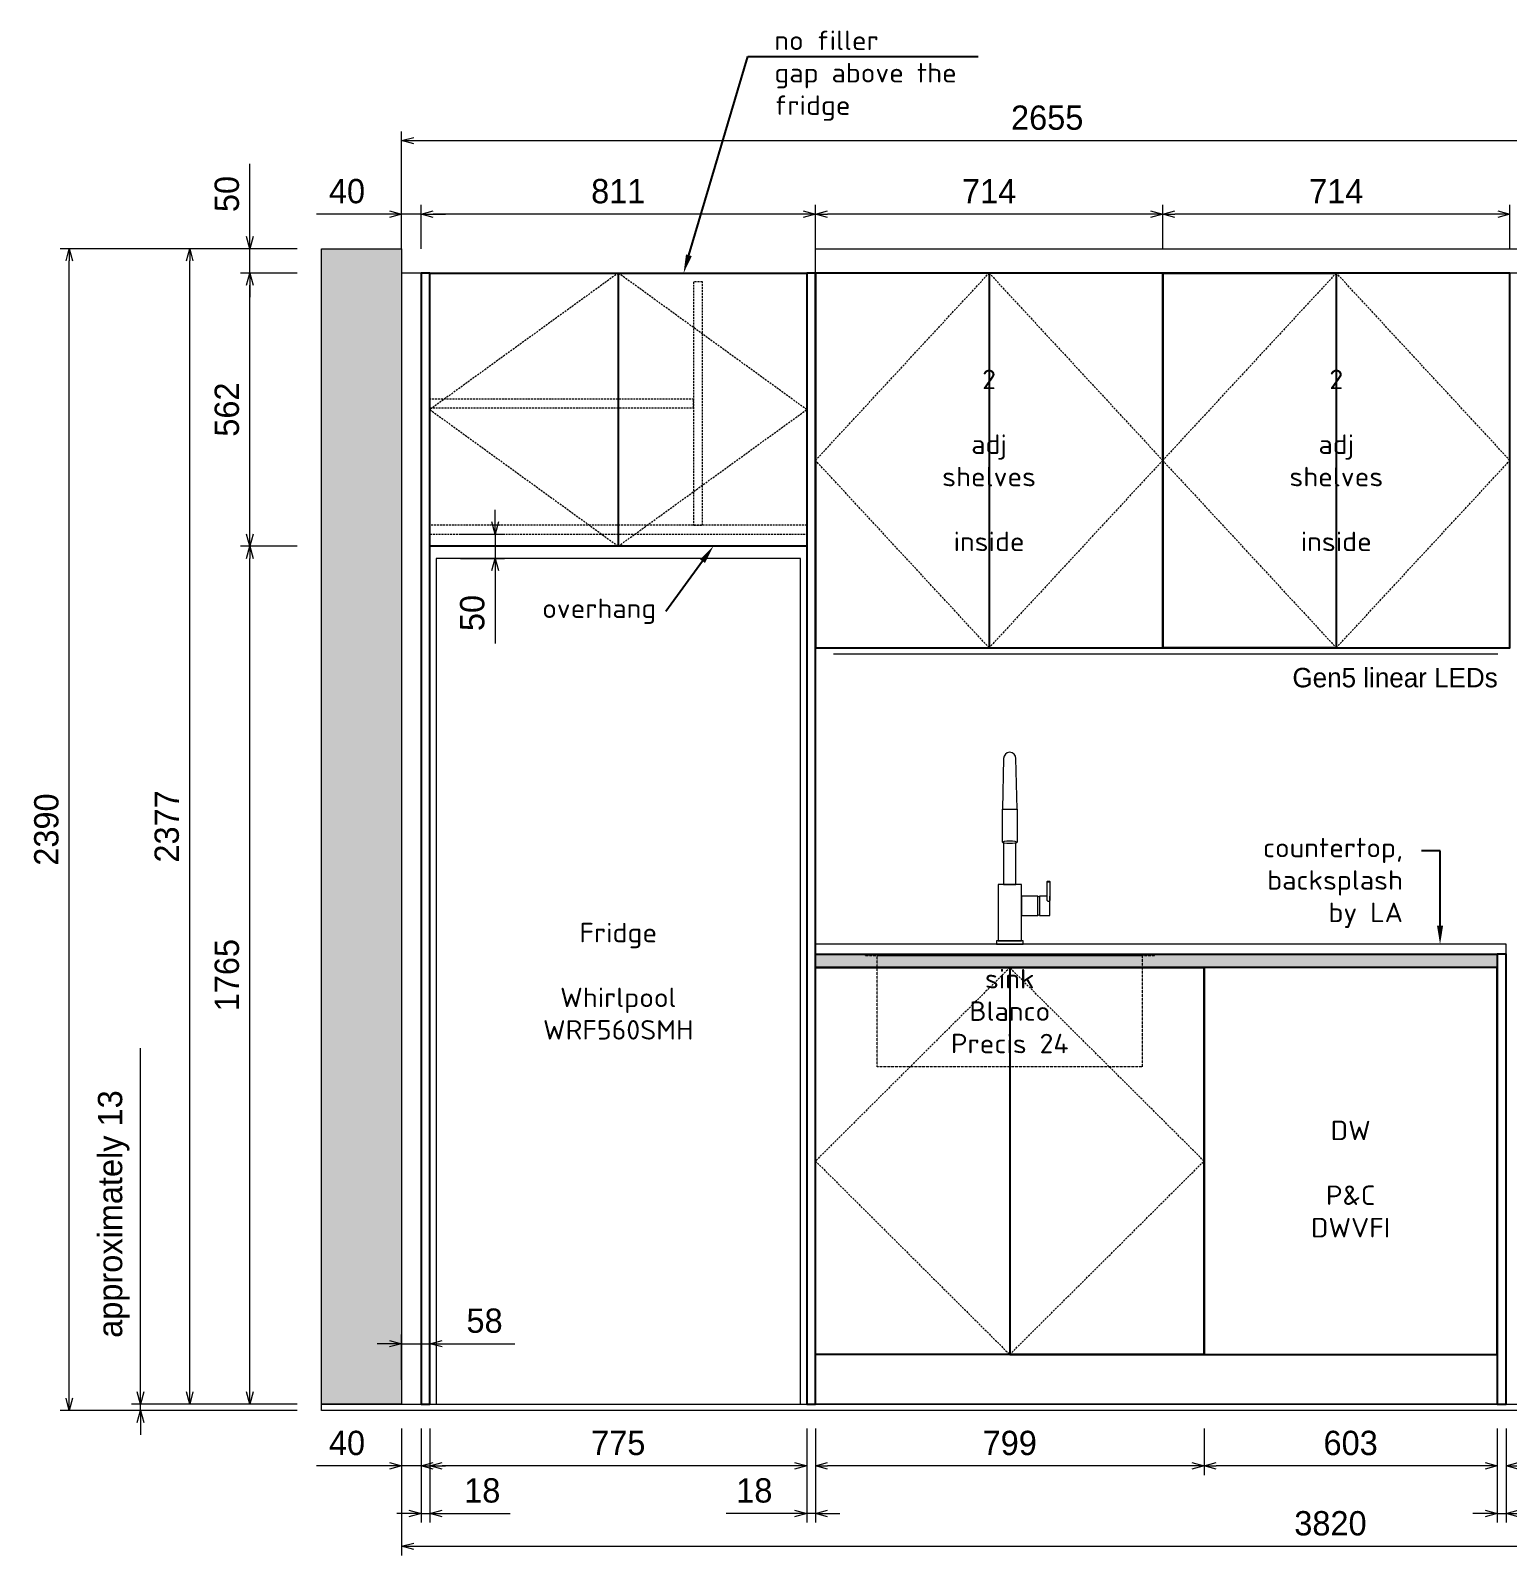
# Model space of a CAD drawing. Header units: millimetres. Extents: x 317748 to 451058, y -7309 to 88509.
# Drawn here: x 340132 to 343169, y -4153 to -1015 of the extents above; entities that cross this region are included whole.
import ezdxf
from ezdxf import colors
from ezdxf.entities.mleader import LeaderData, LeaderLine
from ezdxf.math import Vec2, Vec3

# ---------------------------------------------------------------- set-up
doc = ezdxf.new("R2010")
doc.units = ezdxf.units.MM
doc.header["$LTSCALE"] = 2
doc.header["$MEASUREMENT"] = 0
doc.header["$PDMODE"] = 3
doc.linetypes.add('DASHEDX2', pattern=[1.5, 1, -0.5])
doc.linetypes.add('HIDDEN2', pattern=[0.1875, 0.125, -0.0625])
doc.layers.get('0').update_dxf_attribs({"lineweight": 30})
doc.layers.get('Defpoints').update_dxf_attribs({"color": 255, "lineweight": 0})
for name, color, linetype, lineweight in [('1', 10, 'Continuous', 18), ('Appliance', 4, 'Continuous', 20), ('Appliances', 4, 'Continuous', 13), ('Cabinets', 7, 'Continuous', 25), ('Dims', 4, 'Continuous', 20), ('Hatch_grey', 253, 'Continuous', 5), ('KK + Filler', 252, 'Continuous', 18), ('Line_Hdn_Blu', 4, 'HIDDEN2', 5), ('Line_Hidden', 8, 'DASHEDX2', 15)]:
    doc.layers.add(name, color=color, linetype=linetype, lineweight=lineweight)
doc.styles.add('AGS', font='ags.shx')
doc.styles.add('style1', font='simplex.shx')
doc.dimstyles.new('mm LG 30', dxfattribs={"dimtxt": 50, "dimasz": 25, "dimexe": 19, "dimexo": 50, "dimgap": 22, "dimtad": 1, "dimdec": 0, "dimdsep": 46, "dimtxsty": 'AGS', "dimblk": 'OPEN30', "dimcen": 2, "dimclrd": 256, "dimclre": 256, "dimclrt": 256, "dimadec": 0, "dimazin": 0, "dimtm": 1e-09, "dimtfac": 1, "dimtdec": 0, "dimtmove": 0, "dimatfit": 3, "dimldrblk": 'OPEN30', "dimfxl": 1, "dimtolj": 1, "dimlwd": -1, "dimlwe": -1, "dimarcsym": 0})

# ---------------------------------------------------------------- blocks, each defined once
blk = doc.blocks.new('_Open30')
at = {"color": 0, "linetype": 'ByBlock', "lineweight": -2}
for p, q in [((-1, 0.27), (0, 0)), ((0, 0), (-1, -0.27)), ((0, 0), (-1, 0))]:
    blk.add_line(p, q, dxfattribs=at)
blk = doc.blocks.new('*D263')
at = {"layer": 'Defpoints', "color": 0, "ltscale": 2, "transparency": 16777216}
for p in [(343166, -3841.3), (343937, -3841.3), (343937, -3968.5)]:
    blk.add_point(p, dxfattribs=at)
at = {"layer": 'Dims', "ltscale": 2, "transparency": 16777216}
for p, q in [((343166, -3891.3), (343166, -3987.5)), ((343937, -3891.3), (343937, -3987.5)), ((343191, -3968.5), (343912, -3968.5))]:
    blk.add_line(p, q, dxfattribs=at)
at = {"layer": 'Dims', "ltscale": 2, "transparency": 16777216, "xscale": 25, "yscale": 25, "zscale": 25, "rotation": 180}
blk.add_blockref('_Open30', (343166, -3968.5), dxfattribs=at)
at = {"layer": 'Dims', "ltscale": 2, "transparency": 16777216, "xscale": 25, "yscale": 25, "zscale": 25}
blk.add_blockref('_Open30', (343937, -3968.5), dxfattribs=at)
at = {"layer": 'Dims', "ltscale": 2, "transparency": 16777216, "insert": (343551.5, -3921.5), "char_height": 50, "attachment_point": 5, "style": 'AGS'}
blk.add_mtext('\\A1;771', dxfattribs=at)
blk = doc.blocks.new('*D244')
at = {"layer": 'Defpoints', "color": 0, "ltscale": 2, "transparency": 16777216}
for p in [(342545, -3841.3), (343148, -3841.3), (342545, -3968.5)]:
    blk.add_point(p, dxfattribs=at)
at = {"layer": 'Dims', "ltscale": 2, "transparency": 16777216}
for p, q in [((342545, -3891.3), (342545, -3987.5)), ((343148, -3891.3), (343148, -3987.5)), ((343123, -3968.5), (342570, -3968.5))]:
    blk.add_line(p, q, dxfattribs=at)
at = {"layer": 'Dims', "ltscale": 2, "transparency": 16777216, "xscale": 25, "yscale": 25, "zscale": 25, "rotation": 180}
blk.add_blockref('_Open30', (342545, -3968.5), dxfattribs=at)
at = {"layer": 'Dims', "ltscale": 2, "transparency": 16777216, "xscale": 25, "yscale": 25, "zscale": 25}
blk.add_blockref('_Open30', (343148, -3968.5), dxfattribs=at)
at = {"layer": 'Dims', "ltscale": 2, "transparency": 16777216, "insert": (342846.5, -3921.5), "char_height": 50, "attachment_point": 5, "style": 'AGS'}
blk.add_mtext('\\A1;603', dxfattribs=at)
blk = doc.blocks.new('*D245')
at = {"layer": 'Defpoints', "color": 0, "ltscale": 2, "transparency": 16777216}
for p in [(341746, -3841.3), (342545, -3841.3), (341746, -3968.5)]:
    blk.add_point(p, dxfattribs=at)
at = {"layer": 'Dims', "ltscale": 2, "transparency": 16777216}
for p, q in [((341746, -3891.3), (341746, -3987.5)), ((342545, -3891.3), (342545, -3987.5)), ((342520, -3968.5), (341771, -3968.5))]:
    blk.add_line(p, q, dxfattribs=at)
at = {"layer": 'Dims', "ltscale": 2, "transparency": 16777216, "xscale": 25, "yscale": 25, "zscale": 25, "rotation": 180}
blk.add_blockref('_Open30', (341746, -3968.5), dxfattribs=at)
at = {"layer": 'Dims', "ltscale": 2, "transparency": 16777216, "xscale": 25, "yscale": 25, "zscale": 25}
blk.add_blockref('_Open30', (342545, -3968.5), dxfattribs=at)
at = {"layer": 'Dims', "ltscale": 2, "transparency": 16777216, "insert": (342145.5, -3921.5), "char_height": 50, "attachment_point": 5, "style": 'AGS'}
blk.add_mtext('\\A1;799', dxfattribs=at)
blk = doc.blocks.new('*D224')
at = {"layer": 'Defpoints', "color": 0, "ltscale": 2, "transparency": 16777216}
for p in [(343148, -3841.3), (343166, -3841.3), (343166, -4066.2)]:
    blk.add_point(p, dxfattribs=at)
at = {"layer": 'Dims', "ltscale": 2, "transparency": 16777216}
for p, q in [((343148, -3891.3), (343148, -4085.2)), ((343166, -3891.3), (343166, -4085.2)), ((343123, -4066.2), (343098, -4066.2)), ((343148, -4066.2), (343166, -4066.2)), ((343191, -4066.2), (343331.5, -4066.2))]:
    blk.add_line(p, q, dxfattribs=at)
at = {"layer": 'Dims', "ltscale": 2, "transparency": 16777216, "xscale": 25, "yscale": 25, "zscale": 25}
blk.add_blockref('_Open30', (343148, -4066.2), dxfattribs=at)
at = {"layer": 'Dims', "ltscale": 2, "transparency": 16777216, "xscale": 25, "yscale": 25, "zscale": 25, "rotation": 180}
blk.add_blockref('_Open30', (343166, -4066.2), dxfattribs=at)
at = {"layer": 'Dims', "ltscale": 2, "transparency": 16777216, "insert": (343273.8, -4019.2), "char_height": 50, "attachment_point": 5, "style": 'AGS'}
blk.add_mtext('\\A1;18', dxfattribs=at)
blk = doc.blocks.new('*D247')
at = {"layer": 'Defpoints', "color": 0, "ltscale": 2, "transparency": 16777216}
for p in [(340953, -3841.3), (341728, -3841.3), (340953, -3968.5)]:
    blk.add_point(p, dxfattribs=at)
at = {"layer": 'Dims', "ltscale": 2, "transparency": 16777216}
for p, q in [((340953, -3891.3), (340953, -3987.5)), ((341728, -3891.3), (341728, -3987.5)), ((341703, -3968.5), (340978, -3968.5))]:
    blk.add_line(p, q, dxfattribs=at)
at = {"layer": 'Dims', "ltscale": 2, "transparency": 16777216, "xscale": 25, "yscale": 25, "zscale": 25, "rotation": 180}
blk.add_blockref('_Open30', (340953, -3968.5), dxfattribs=at)
at = {"layer": 'Dims', "ltscale": 2, "transparency": 16777216, "xscale": 25, "yscale": 25, "zscale": 25}
blk.add_blockref('_Open30', (341728, -3968.5), dxfattribs=at)
at = {"layer": 'Dims', "ltscale": 2, "transparency": 16777216, "insert": (341340.5, -3921.5), "char_height": 50, "attachment_point": 5, "style": 'AGS'}
blk.add_mtext('\\A1;775', dxfattribs=at)
blk = doc.blocks.new('*D225')
at = {"layer": 'Defpoints', "color": 0, "ltscale": 2, "transparency": 16777216}
for p in [(341728, -3841.3), (341746, -3841.3), (341728, -4066.2)]:
    blk.add_point(p, dxfattribs=at)
at = {"layer": 'Dims', "ltscale": 2, "transparency": 16777216}
for p, q in [((341728, -3891.3), (341728, -4085.2)), ((341746, -3891.3), (341746, -4085.2)), ((341703, -4066.2), (341562.6, -4066.2)), ((341746, -4066.2), (341728, -4066.2)), ((341771, -4066.2), (341796, -4066.2))]:
    blk.add_line(p, q, dxfattribs=at)
at = {"layer": 'Dims', "ltscale": 2, "transparency": 16777216, "xscale": 25, "yscale": 25, "zscale": 25}
blk.add_blockref('_Open30', (341728, -4066.2), dxfattribs=at)
at = {"layer": 'Dims', "ltscale": 2, "transparency": 16777216, "xscale": 25, "yscale": 25, "zscale": 25, "rotation": 180}
blk.add_blockref('_Open30', (341746, -4066.2), dxfattribs=at)
at = {"layer": 'Dims', "ltscale": 2, "transparency": 16777216, "insert": (341620.3, -4019.2), "char_height": 50, "attachment_point": 5, "style": 'AGS'}
blk.add_mtext('\\A1;18', dxfattribs=at)
blk = doc.blocks.new('*D248')
at = {"layer": 'Defpoints', "color": 0, "ltscale": 2, "transparency": 16777216}
for p in [(340935, -3841.3), (340953, -3841.3), (340953, -4066.2)]:
    blk.add_point(p, dxfattribs=at)
at = {"layer": 'Dims', "ltscale": 2, "transparency": 16777216}
for p, q in [((340935, -3891.3), (340935, -4085.2)), ((340953, -3891.3), (340953, -4085.2)), ((340910, -4066.2), (340885, -4066.2)), ((340935, -4066.2), (340953, -4066.2)), ((340978, -4066.2), (341118.5, -4066.2))]:
    blk.add_line(p, q, dxfattribs=at)
at = {"layer": 'Dims', "ltscale": 2, "transparency": 16777216, "xscale": 25, "yscale": 25, "zscale": 25}
blk.add_blockref('_Open30', (340935, -4066.2), dxfattribs=at)
at = {"layer": 'Dims', "ltscale": 2, "transparency": 16777216, "xscale": 25, "yscale": 25, "zscale": 25, "rotation": 180}
blk.add_blockref('_Open30', (340953, -4066.2), dxfattribs=at)
at = {"layer": 'Dims', "ltscale": 2, "transparency": 16777216, "insert": (341060.8, -4019.2), "char_height": 50, "attachment_point": 5, "style": 'AGS'}
blk.add_mtext('\\A1;18', dxfattribs=at)
blk = doc.blocks.new('*D249')
at = {"layer": 'Defpoints', "color": 0, "ltscale": 2, "transparency": 16777216}
for p in [(340895, -3841.3), (340935, -3841.3), (340895, -3968.5)]:
    blk.add_point(p, dxfattribs=at)
at = {"layer": 'Dims', "ltscale": 2, "transparency": 16777216}
for p, q in [((340895, -3891.3), (340895, -3987.5)), ((340935, -3891.3), (340935, -3987.5)), ((340870, -3968.5), (340720.1, -3968.5)), ((340935, -3968.5), (340895, -3968.5)), ((340960, -3968.5), (340985, -3968.5))]:
    blk.add_line(p, q, dxfattribs=at)
at = {"layer": 'Dims', "ltscale": 2, "transparency": 16777216, "xscale": 25, "yscale": 25, "zscale": 25}
blk.add_blockref('_Open30', (340895, -3968.5), dxfattribs=at)
at = {"layer": 'Dims', "ltscale": 2, "transparency": 16777216, "xscale": 25, "yscale": 25, "zscale": 25, "rotation": 180}
blk.add_blockref('_Open30', (340935, -3968.5), dxfattribs=at)
at = {"layer": 'Dims', "ltscale": 2, "transparency": 16777216, "insert": (340782.6, -3921.5), "char_height": 50, "attachment_point": 5, "style": 'AGS'}
blk.add_mtext('\\A1;40', dxfattribs=at)
blk = doc.blocks.new('*D226')
at = {"layer": 'Defpoints', "color": 0, "ltscale": 2, "transparency": 16777216}
for p in [(340895, -3841.3), (344715, -3841.3), (344715, -4133.8)]:
    blk.add_point(p, dxfattribs=at)
at = {"layer": 'Dims', "ltscale": 2, "transparency": 16777216}
for p, q in [((340895, -3891.3), (340895, -4152.8)), ((344715, -3891.3), (344715, -4152.8)), ((340920, -4133.8), (344690, -4133.8))]:
    blk.add_line(p, q, dxfattribs=at)
at = {"layer": 'Dims', "ltscale": 2, "transparency": 16777216, "xscale": 25, "yscale": 25, "zscale": 25, "rotation": 180}
blk.add_blockref('_Open30', (340895, -4133.8), dxfattribs=at)
at = {"layer": 'Dims', "ltscale": 2, "transparency": 16777216, "xscale": 25, "yscale": 25, "zscale": 25}
blk.add_blockref('_Open30', (344715, -4133.8), dxfattribs=at)
at = {"layer": 'Dims', "ltscale": 2, "transparency": 16777216, "insert": (342805, -4086.8), "char_height": 50, "attachment_point": 5, "style": 'AGS'}
blk.add_mtext('\\A1;3820', dxfattribs=at)
blk = doc.blocks.new('*D251')
at = {"layer": 'Defpoints', "color": 0, "ltscale": 2, "transparency": 16777216}
for p in [(342460, -1393.2), (342460, -1514.3), (343174, -1514.3)]:
    blk.add_point(p, dxfattribs=at)
at = {"layer": 'Dims', "ltscale": 2, "transparency": 16777216}
for p, q in [((342460, -1464.3), (342460, -1374.2)), ((343174, -1464.3), (343174, -1374.2)), ((343149, -1393.2), (342485, -1393.2))]:
    blk.add_line(p, q, dxfattribs=at)
at = {"layer": 'Dims', "ltscale": 2, "transparency": 16777216, "xscale": 25, "yscale": 25, "zscale": 25, "rotation": 180}
blk.add_blockref('_Open30', (342460, -1393.2), dxfattribs=at)
at = {"layer": 'Dims', "ltscale": 2, "transparency": 16777216, "xscale": 25, "yscale": 25, "zscale": 25}
blk.add_blockref('_Open30', (343174, -1393.2), dxfattribs=at)
at = {"layer": 'Dims', "ltscale": 2, "transparency": 16777216, "insert": (342817, -1346.2), "char_height": 50, "attachment_point": 5, "style": 'AGS'}
blk.add_mtext('\\A1;714', dxfattribs=at)
blk = doc.blocks.new('*D252')
at = {"layer": 'Defpoints', "color": 0, "ltscale": 2, "transparency": 16777216}
for p in [(341746, -1393.2), (341746, -1514.3), (342460, -1514.3)]:
    blk.add_point(p, dxfattribs=at)
at = {"layer": 'Dims', "ltscale": 2, "transparency": 16777216}
for p, q in [((341746, -1464.3), (341746, -1374.2)), ((342460, -1464.3), (342460, -1374.2)), ((342435, -1393.2), (341771, -1393.2))]:
    blk.add_line(p, q, dxfattribs=at)
at = {"layer": 'Dims', "ltscale": 2, "transparency": 16777216, "xscale": 25, "yscale": 25, "zscale": 25, "rotation": 180}
blk.add_blockref('_Open30', (341746, -1393.2), dxfattribs=at)
at = {"layer": 'Dims', "ltscale": 2, "transparency": 16777216, "xscale": 25, "yscale": 25, "zscale": 25}
blk.add_blockref('_Open30', (342460, -1393.2), dxfattribs=at)
at = {"layer": 'Dims', "ltscale": 2, "transparency": 16777216, "insert": (342103, -1346.2), "char_height": 50, "attachment_point": 5, "style": 'AGS'}
blk.add_mtext('\\A1;714', dxfattribs=at)
blk = doc.blocks.new('*D253')
at = {"layer": 'Defpoints', "color": 0, "ltscale": 2, "transparency": 16777216}
for p in [(340935, -1393.2), (340935, -1514.3), (341746, -1514.3)]:
    blk.add_point(p, dxfattribs=at)
at = {"layer": 'Dims', "ltscale": 2, "transparency": 16777216}
for p, q in [((340935, -1464.3), (340935, -1374.2)), ((341746, -1464.3), (341746, -1374.2)), ((341721, -1393.2), (340960, -1393.2))]:
    blk.add_line(p, q, dxfattribs=at)
at = {"layer": 'Dims', "ltscale": 2, "transparency": 16777216, "xscale": 25, "yscale": 25, "zscale": 25, "rotation": 180}
blk.add_blockref('_Open30', (340935, -1393.2), dxfattribs=at)
at = {"layer": 'Dims', "ltscale": 2, "transparency": 16777216, "xscale": 25, "yscale": 25, "zscale": 25}
blk.add_blockref('_Open30', (341746, -1393.2), dxfattribs=at)
at = {"layer": 'Dims', "ltscale": 2, "transparency": 16777216, "insert": (341340.5, -1346.2), "char_height": 50, "attachment_point": 5, "style": 'AGS'}
blk.add_mtext('\\A1;811', dxfattribs=at)
blk = doc.blocks.new('*D254')
at = {"layer": 'Defpoints', "color": 0, "ltscale": 2, "transparency": 16777216}
for p in [(340895, -1393.2), (340895, -1514.3), (340935, -1514.3)]:
    blk.add_point(p, dxfattribs=at)
at = {"layer": 'Dims', "ltscale": 2, "transparency": 16777216}
for p, q in [((340895, -1464.3), (340895, -1374.2)), ((340935, -1464.3), (340935, -1374.2)), ((340870, -1393.2), (340720.1, -1393.2)), ((340935, -1393.2), (340895, -1393.2)), ((340960, -1393.2), (340985, -1393.2))]:
    blk.add_line(p, q, dxfattribs=at)
at = {"layer": 'Dims', "ltscale": 2, "transparency": 16777216, "xscale": 25, "yscale": 25, "zscale": 25}
blk.add_blockref('_Open30', (340895, -1393.2), dxfattribs=at)
at = {"layer": 'Dims', "ltscale": 2, "transparency": 16777216, "xscale": 25, "yscale": 25, "zscale": 25, "rotation": 180}
blk.add_blockref('_Open30', (340935, -1393.2), dxfattribs=at)
at = {"layer": 'Dims', "ltscale": 2, "transparency": 16777216, "insert": (340782.6, -1346.2), "char_height": 50, "attachment_point": 5, "style": 'AGS'}
blk.add_mtext('\\A1;40', dxfattribs=at)
blk = doc.blocks.new('*D255')
at = {"layer": 'Defpoints', "color": 0, "ltscale": 2, "transparency": 16777216}
for p in [(340582.8, -2076.3), (340730, -2076.3), (340730, -3841.3)]:
    blk.add_point(p, dxfattribs=at)
at = {"layer": 'Dims', "ltscale": 2, "transparency": 16777216}
for p, q in [((340680, -2076.3), (340563.8, -2076.3)), ((340582.8, -3816.3), (340582.8, -2101.3)), ((340680, -3841.3), (340563.8, -3841.3))]:
    blk.add_line(p, q, dxfattribs=at)
at = {"layer": 'Dims', "ltscale": 2, "transparency": 16777216, "xscale": 25, "yscale": 25, "zscale": 25}
for p, rotation in [((340582.8, -2076.3), 90), ((340582.8, -3841.3), 270)]:
    blk.add_blockref('_Open30', p, dxfattribs=dict(at, rotation=rotation))
at = {"layer": 'Dims', "ltscale": 2, "transparency": 16777216, "insert": (340535.8, -2958.8), "char_height": 50, "attachment_point": 5, "rotation": 90, "style": 'AGS'}
blk.add_mtext('\\A1;1765', dxfattribs=at)
blk = doc.blocks.new('*D236')
at = {"layer": 'Defpoints', "color": 0, "ltscale": 2, "transparency": 16777216}
for p in [(340582.8, -1514.3), (340730, -1514.3), (340730, -2076.3)]:
    blk.add_point(p, dxfattribs=at)
at = {"layer": 'Dims', "ltscale": 2, "transparency": 16777216}
for p, q in [((340680, -1514.3), (340563.8, -1514.3)), ((340582.8, -2051.3), (340582.8, -1539.3)), ((340680, -2076.3), (340563.8, -2076.3))]:
    blk.add_line(p, q, dxfattribs=at)
at = {"layer": 'Dims', "ltscale": 2, "transparency": 16777216, "xscale": 25, "yscale": 25, "zscale": 25}
for p, rotation in [((340582.8, -1514.3), 90), ((340582.8, -2076.3), 270)]:
    blk.add_blockref('_Open30', p, dxfattribs=dict(at, rotation=rotation))
at = {"layer": 'Dims', "ltscale": 2, "transparency": 16777216, "insert": (340535.8, -1795.3), "char_height": 50, "attachment_point": 5, "rotation": 90, "style": 'AGS'}
blk.add_mtext('\\A1;562', dxfattribs=at)
blk = doc.blocks.new('*D256')
at = {"layer": 'Defpoints', "color": 0, "ltscale": 2, "transparency": 16777216}
for p in [(340582.8, -1464.3), (340730, -1464.3), (340730, -1514.3)]:
    blk.add_point(p, dxfattribs=at)
at = {"layer": 'Dims', "ltscale": 2, "transparency": 16777216}
for p, q in [((340582.8, -1439.3), (340582.8, -1289.4)), ((340680, -1464.3), (340563.8, -1464.3)), ((340582.8, -1514.3), (340582.8, -1464.3)), ((340680, -1514.3), (340563.8, -1514.3)), ((340582.8, -1539.3), (340582.8, -1564.3))]:
    blk.add_line(p, q, dxfattribs=at)
at = {"layer": 'Dims', "ltscale": 2, "transparency": 16777216, "xscale": 25, "yscale": 25, "zscale": 25}
for p, rotation in [((340582.8, -1464.3), 270), ((340582.8, -1514.3), 90)]:
    blk.add_blockref('_Open30', p, dxfattribs=dict(at, rotation=rotation))
at = {"layer": 'Dims', "ltscale": 2, "transparency": 16777216, "insert": (340535.8, -1351.8), "char_height": 50, "attachment_point": 5, "rotation": 90, "style": 'AGS'}
blk.add_mtext('\\A1;50', dxfattribs=at)
blk = doc.blocks.new('*D257')
at = {"layer": 'Defpoints', "color": 0, "ltscale": 2, "transparency": 16777216}
for p in [(340459.2, -1464.3), (340730, -1464.3), (340730, -3841.3)]:
    blk.add_point(p, dxfattribs=at)
at = {"layer": 'Dims', "ltscale": 2, "transparency": 16777216}
for p, q in [((340680, -1464.3), (340440.2, -1464.3)), ((340459.2, -3816.3), (340459.2, -1489.3)), ((340680, -3841.3), (340440.2, -3841.3))]:
    blk.add_line(p, q, dxfattribs=at)
at = {"layer": 'Dims', "ltscale": 2, "transparency": 16777216, "xscale": 25, "yscale": 25, "zscale": 25}
for p, rotation in [((340459.2, -1464.3), 90), ((340459.2, -3841.3), 270)]:
    blk.add_blockref('_Open30', p, dxfattribs=dict(at, rotation=rotation))
at = {"layer": 'Dims', "ltscale": 2, "transparency": 16777216, "insert": (340412.2, -2652.8), "char_height": 50, "attachment_point": 5, "rotation": 90, "style": 'AGS'}
blk.add_mtext('\\A1;2377', dxfattribs=at)
blk = doc.blocks.new('*D258')
at = {"layer": 'Defpoints', "color": 0, "ltscale": 2, "transparency": 16777216}
for p in [(340358.2, -3841.3), (340730, -3841.3), (340730, -3854.3)]:
    blk.add_point(p, dxfattribs=at)
at = {"layer": 'Dims', "ltscale": 2, "transparency": 16777216}
for p, q in [((340358.2, -3816.3), (340358.2, -3109.2)), ((340680, -3841.3), (340339.2, -3841.3)), ((340680, -3854.3), (340339.2, -3854.3)), ((340358.2, -3854.3), (340358.2, -3841.3)), ((340358.2, -3879.3), (340358.2, -3904.3))]:
    blk.add_line(p, q, dxfattribs=at)
at = {"layer": 'Dims', "ltscale": 2, "transparency": 16777216, "xscale": 25, "yscale": 25, "zscale": 25}
for p, rotation in [((340358.2, -3841.3), 270), ((340358.2, -3854.3), 90)]:
    blk.add_blockref('_Open30', p, dxfattribs=dict(at, rotation=rotation))
at = {"layer": 'Dims', "ltscale": 2, "transparency": 16777216, "insert": (340302.9, -3450.3), "char_height": 50, "attachment_point": 5, "rotation": 90, "style": 'AGS'}
blk.add_mtext('\\A1;approximately 13', dxfattribs=at)
blk = doc.blocks.new('*D237')
at = {"layer": 'Defpoints', "color": 0, "ltscale": 2, "transparency": 16777216}
for p in [(340211.6, -1464.3), (340730, -1464.3), (340730, -3854.3)]:
    blk.add_point(p, dxfattribs=at)
at = {"layer": 'Dims', "ltscale": 2, "transparency": 16777216}
for p, q in [((340680, -1464.3), (340192.6, -1464.3)), ((340211.6, -3829.3), (340211.6, -1489.3)), ((340680, -3854.3), (340192.6, -3854.3))]:
    blk.add_line(p, q, dxfattribs=at)
at = {"layer": 'Dims', "ltscale": 2, "transparency": 16777216, "xscale": 25, "yscale": 25, "zscale": 25}
for p, rotation in [((340211.6, -1464.3), 90), ((340211.6, -3854.3), 270)]:
    blk.add_blockref('_Open30', p, dxfattribs=dict(at, rotation=rotation))
at = {"layer": 'Dims', "ltscale": 2, "transparency": 16777216, "insert": (340164.6, -2659.3), "char_height": 50, "attachment_point": 5, "rotation": 90, "style": 'AGS'}
blk.add_mtext('\\A1;2390', dxfattribs=at)
blk = doc.blocks.new('*D238')
at = {"layer": 'Defpoints', "color": 0, "ltscale": 2, "transparency": 16777216}
for p in [(340966, -2051.3), (340966, -2101.3), (341087.4, -2101.3)]:
    blk.add_point(p, dxfattribs=at)
at = {"layer": 'Dims', "ltscale": 2, "transparency": 16777216}
for p, q in [((341087.4, -2026.3), (341087.4, -2001.3)), ((341016, -2051.3), (341106.4, -2051.3)), ((341087.4, -2051.3), (341087.4, -2101.3)), ((341016, -2101.3), (341106.4, -2101.3)), ((341087.4, -2126.3), (341087.4, -2276.3))]:
    blk.add_line(p, q, dxfattribs=at)
at = {"layer": 'Dims', "ltscale": 2, "transparency": 16777216, "xscale": 25, "yscale": 25, "zscale": 25}
for p, rotation in [((341087.4, -2051.3), 270), ((341087.4, -2101.3), 90)]:
    blk.add_blockref('_Open30', p, dxfattribs=dict(at, rotation=rotation))
at = {"layer": 'Dims', "ltscale": 2, "transparency": 16777216, "insert": (341040.4, -2213.8), "char_height": 50, "attachment_point": 5, "rotation": 90, "style": 'AGS'}
blk.add_mtext('\\A1;50', dxfattribs=at)
blk = doc.blocks.new('*D259')
at = {"layer": '1', "ltscale": 2, "transparency": 16777216}
for p, q in [((340895, -1464.3), (340895, -1223)), ((343550, -1464.3), (343550, -1223)), ((340920, -1242), (343525, -1242))]:
    blk.add_line(p, q, dxfattribs=at)
at = {"layer": 'Defpoints', "color": 0, "ltscale": 2, "transparency": 16777216}
for p in [(343550, -1242), (340895, -1514.3), (343550, -1514.3)]:
    blk.add_point(p, dxfattribs=at)
at = {"layer": '1', "ltscale": 2, "transparency": 16777216, "xscale": 25, "yscale": 25, "zscale": 25, "rotation": 180}
blk.add_blockref('_Open30', (340895, -1242), dxfattribs=at)
at = {"layer": '1', "ltscale": 2, "transparency": 16777216, "xscale": 25, "yscale": 25, "zscale": 25}
blk.add_blockref('_Open30', (343550, -1242), dxfattribs=at)
at = {"layer": '1', "ltscale": 2, "transparency": 16777216, "insert": (342222.5, -1195), "char_height": 50, "attachment_point": 5, "style": 'AGS'}
blk.add_mtext('\\A1;2655', dxfattribs=at)
blk = doc.blocks.new('*D260')
at = {"layer": 'Defpoints', "color": 0, "ltscale": 2, "transparency": 16777216}
for p in [(340953, -3717), (340895, -3841.3), (340953, -3841.3)]:
    blk.add_point(p, dxfattribs=at)
at = {"layer": 'Dims', "ltscale": 2, "transparency": 16777216}
for p, q in [((340895, -3791.3), (340895, -3698)), ((340953, -3791.3), (340953, -3698)), ((340870, -3717), (340845, -3717)), ((340895, -3717), (340953, -3717)), ((340978, -3717), (341128, -3717))]:
    blk.add_line(p, q, dxfattribs=at)
at = {"layer": 'Dims', "ltscale": 2, "transparency": 16777216, "xscale": 25, "yscale": 25, "zscale": 25}
blk.add_blockref('_Open30', (340895, -3717), dxfattribs=at)
at = {"layer": 'Dims', "ltscale": 2, "transparency": 16777216, "xscale": 25, "yscale": 25, "zscale": 25, "rotation": 180}
blk.add_blockref('_Open30', (340953, -3717), dxfattribs=at)
at = {"layer": 'Dims', "ltscale": 2, "transparency": 16777216, "insert": (341065.5, -3670), "char_height": 50, "attachment_point": 5, "style": 'AGS'}
blk.add_mtext('\\A1;58', dxfattribs=at)

msp = doc.modelspace()

# ---------------------------------------------------------------- hatches: boundary and pattern name
at = {"layer": 'Hatch_grey', "ltscale": 2}
h = msp.add_hatch(color=256, dxfattribs=at)
h.dxf.hatch_style = 1
h.paths.add_polyline_path([(340895, -3841.3), (340730, -3841.3), (340730, -1464.3), (340895, -1464.3)])
h = msp.add_hatch(color=256, dxfattribs=at)
h.dxf.hatch_style = 1
h.paths.add_polyline_path([(341746, -2915.3), (343148, -2915.3), (343148, -2943.3), (341746, -2943.3)])

# ---------------------------------------------------------------- linework, layer by layer
at = {"layer": 'Appliance', "ltscale": 2}
msp.add_line((343149, -2298.3), (341783, -2298.3), dxfattribs=at)
at = {"layer": 'Appliances', "ltscale": 2}
msp.add_lwpolyline([(340966, -3841.3), (341715, -3841.3), (341715, -2101.3), (340966, -2101.3)], close=True, dxfattribs=at)
at = {"layer": 'Cabinets', "ltscale": 2}
for points in [[(340935, -3841.3), (340953, -3841.3), (340953, -1514.3), (340935, -1514.3)], [(340953, -1514.3), (341728, -1514.3), (341728, -2076.3), (340953, -2076.3)], [(340953, -1514.3), (341340.5, -1514.3), (341340.5, -2076.3), (340953, -2076.3)], [(341728, -3841.3), (341746, -3841.3), (341746, -1514.3), (341728, -1514.3)], [(342460, -1514.3), (341746, -1514.3), (341746, -2285.3), (342460, -2285.3)], [(342460, -1514.3), (342103, -1514.3), (342103, -2285.3), (342460, -2285.3)], [(343174, -1514.3), (342460, -1514.3), (342460, -2285.3), (343174, -2285.3)], [(342460, -1514.3), (342817, -1514.3), (342817, -2285.3), (342460, -2285.3)], [(341746, -2915.3), (343148, -2915.3), (343148, -2943.3), (341746, -2943.3)], [(343148, -3841.3), (343166, -3841.3), (343166, -2915.3), (343148, -2915.3)], [(342545, -3739.3), (341746, -3739.3), (341746, -2943.3), (342545, -2943.3)], [(342545, -2943.3), (342145.5, -2943.3), (342145.5, -3739.3), (342545, -3739.3)], [(342545, -3739.3), (343148, -3739.3), (343148, -2943.3), (342545, -2943.3)]]:
    msp.add_lwpolyline(points, close=True, dxfattribs=at)
at = {"layer": 'Dims', "ltscale": 2}
for points in [[(342132.8, -2513.1), (342130.5, -2617.5), (342160.5, -2617.5), (342158.3, -2513.1)], [(342130.5, -2685.3), (342130.5, -2617.5), (342160.5, -2617.5), (342160.5, -2685.3)], [(342132.8, -2686.8), (342132.8, -2772), (342158.3, -2772), (342158.3, -2686.8)], [(342222.5, -2805.3), (342222.5, -2766.4)], [(342228.1, -2766.4), (342228.1, -2805.3)], [(342222.5, -2796), (342206.4, -2796), (342206.4, -2835.9), (342228.1, -2835.9), (342228.1, -2796)]]:
    msp.add_lwpolyline(points, dxfattribs=at)
for points in [[(342121.5, -2888.3), (342169.5, -2888.3), (342169.5, -2772), (342121.5, -2772)], [(342169.5, -2835.9), (342203.3, -2835.9), (342203.3, -2796), (342169.5, -2796)], [(342203.3, -2796), (342206.4, -2797.5), (342206.4, -2834.7), (342203.3, -2835.9)], [(341746, -2915.3), (343166, -2915.3), (343166, -2895.3), (341746, -2895.3)], [(342118, -2895.3), (342173, -2895.3), (342173, -2888.3), (342118, -2888.3)]]:
    msp.add_lwpolyline(points, close=True, dxfattribs=at)
msp.add_arc((342145.5, -2513.1), 12.8, 0, 180, dxfattribs=at)
for centre, major_axis, ratio in [((342145.5, -2685.3), (15, 0), 0.188531), ((342225.3, -2766.4), (-2.8, 0), 0.438894)]:
    msp.add_ellipse(centre, major_axis=major_axis, ratio=ratio, dxfattribs=at)
msp.add_ellipse((342225.3, -2805.3), major_axis=(-2.8, 0), ratio=0.50064, start_param=6.281639, end_param=9.424778, dxfattribs=at)
at = {"layer": 'Hatch_grey', "ltscale": 2}
for points in [[(340895, -3841.3), (340730, -3841.3), (340730, -1464.3), (340895, -1464.3)], [(340730, -3841.3), (344880, -3841.3), (344880, -3854.3), (340730, -3854.3)]]:
    msp.add_lwpolyline(points, close=True, dxfattribs=at)
at = {"layer": 'KK + Filler', "ltscale": 2}
for points in [[(344715, -1514.3), (341746, -1514.3), (341746, -1464.3), (344715, -1464.3)], [(340895, -3841.3), (340935, -3841.3), (340935, -1514.3), (340895, -1514.3)], [(341746, -3739.3), (343148, -3739.3), (343148, -3841.3), (341746, -3841.3)]]:
    msp.add_lwpolyline(points, close=True, dxfattribs=at)
at = {"layer": 'Line_Hdn_Blu', "ltscale": 2}
for points in [[(341848, -2918.3), (342443, -2918.3), (342443, -2915.3), (341848, -2915.3)], [(341873, -2918.3), (342418, -2918.3), (342418, -3147.3), (341873, -3147.3)]]:
    msp.add_lwpolyline(points, close=True, dxfattribs=at)
at = {"layer": 'Line_Hidden', "ltscale": 2}
for points in [[(341340.5, -1514.3), (340953, -1795.3), (341340.5, -2076.3), (341728, -1795.3), (341340.5, -1514.3)], [(342103, -1514.3), (342460, -1899.8), (342103, -2285.3), (341746, -1899.8), (342103, -1514.3)], [(342817, -1514.3), (342460, -1899.8), (342817, -2285.3), (343174, -1899.8), (342817, -1514.3)], [(342145.5, -2943.3), (341746, -3341.3), (342145.5, -3739.3), (342545, -3341.3), (342145.5, -2943.3)]]:
    msp.add_lwpolyline(points, dxfattribs=at)
for points in [[(341495.5, -2033.3), (341513.5, -2033.3), (341513.5, -1532.3), (341495.5, -1532.3)], [(340953, -1791.8), (341495.5, -1791.8), (341495.5, -1773.8), (340953, -1773.8)], [(340953, -2051.3), (341728, -2051.3), (341728, -2033.3), (340953, -2033.3)]]:
    msp.add_lwpolyline(points, close=True, dxfattribs=at)

# ---------------------------------------------------------------- texts
at = {"layer": 'Appliances', "ltscale": 2, "insert": (343149, -2326.7), "char_height": 40, "attachment_point": 3, "style": 'AGS'}
msp.add_mtext_dynamic_manual_height_columns('Gen5 linear LEDs', width=595.469, gutter_width=1000, heights=[0], dxfattribs=at)
at = {"layer": 'Dims', "char_height": 40, "attachment_point": 5, "style": 'style1'}
for s, width, heights, insert in [('\\pxqc;2\\P\\Padj\\Pshelves\\P\\Pinside', 298.831, [479.9], (342103, -1899.8)), ('\\pxqc;2\\P\\Padj\\Pshelves\\P\\Pinside', 298.831, [479.9], (342817, -1899.8)), ('\\pxqc;Fridge\\P\\PWhirlpool\\PWRF560SMH', 600, [287.9], (341340.5, -2971.3)), ('\\pxqc;sink\\PBlanco\\PPrecis 24', 600, [287.9], (342145.5, -3032.8)), ('\\pxqc;DW\\P\\PP&C\\PDWVFI', 600, [287.9], (342846.5, -3378.3))]:
    msp.add_mtext_dynamic_manual_height_columns(s, width=width, gutter_width=25, heights=heights, dxfattribs=dict(at, insert=insert))

# ---------------------------------------------------------------- dimensions: what is measured, and where the dimension line sits
at = {"layer": '1', "ltscale": 2}
dim = msp.add_linear_dim(base=(343550, -1242), p1=(340895, -1514.3), p2=(343550, -1514.3), dimstyle='mm LG 30', override={"dimpost": '\\X'}, dxfattribs=at)
dim.commit()
dim.dimension.update_dxf_attribs({"geometry": '*D259', "text_midpoint": (342222.5, -1195)})
at = {"layer": 'Dims', "ltscale": 2}
for base, p1, p2, angle, picture, middle in [((340582.8, -1464.3), (340730, -1514.3), (340730, -1464.3), 90, '*D256', (340535.8, -1351.8)), ((340211.6, -1464.3), (340730, -3854.3), (340730, -1464.3), 90, '*D237', (340164.6, -2659.3)), ((340459.2, -1464.3), (340730, -3841.3), (340730, -1464.3), 90, '*D257', (340412.2, -2652.8)), ((340582.8, -1514.3), (340730, -2076.3), (340730, -1514.3), 90, '*D236', (340535.8, -1795.3)), ((341087.4, -2101.3), (340966, -2051.3), (340966, -2101.3), 90, '*D238', (341040.4, -2213.8)), ((340582.8, -2076.3), (340730, -3841.3), (340730, -2076.3), 90, '*D255', (340535.8, -2958.8)), ((343166, -4066.2), (343148, -3841.3), (343166, -3841.3), 180, '*D224', (343273.8, -4019.2))]:
    dim = msp.add_linear_dim(base=base, p1=p1, p2=p2, angle=angle, dimstyle='mm LG 30', override={"dimpost": '\\X'}, dxfattribs=at)
    dim.commit()
    dim.dimension.update_dxf_attribs({"geometry": picture, "text_midpoint": middle})
for base, p1, p2, picture, middle in [((340895, -1393.2), (340935, -1514.3), (340895, -1514.3), '*D254', (340782.6, -1346.2)), ((340935, -1393.2), (341746, -1514.3), (340935, -1514.3), '*D253', (341340.5, -1346.2)), ((341746, -1393.2), (342460, -1514.3), (341746, -1514.3), '*D252', (342103, -1346.2)), ((342460, -1393.2), (343174, -1514.3), (342460, -1514.3), '*D251', (342817, -1346.2)), ((340953, -3717), (340895, -3841.3), (340953, -3841.3), '*D260', (341065.5, -3670)), ((340895, -3968.5), (340935, -3841.3), (340895, -3841.3), '*D249', (340782.6, -3921.5)), ((340953, -4066.2), (340935, -3841.3), (340953, -3841.3), '*D248', (341060.8, -4019.2)), ((344715, -4133.8), (340895, -3841.3), (344715, -3841.3), '*D226', (342805, -4086.8)), ((340953, -3968.5), (341728, -3841.3), (340953, -3841.3), '*D247', (341340.5, -3921.5)), ((341728, -4066.2), (341746, -3841.3), (341728, -3841.3), '*D225', (341620.3, -4019.2)), ((341746, -3968.5), (342545, -3841.3), (341746, -3841.3), '*D245', (342145.5, -3921.5)), ((342545, -3968.5), (343148, -3841.3), (342545, -3841.3), '*D244', (342846.5, -3921.5)), ((343937, -3968.5), (343166, -3841.3), (343937, -3841.3), '*D263', (343551.5, -3921.5))]:
    dim = msp.add_linear_dim(base=base, p1=p1, p2=p2, dimstyle='mm LG 30', override={"dimpost": '\\X'}, dxfattribs=at)
    dim.commit()
    dim.dimension.update_dxf_attribs({"geometry": picture, "text_midpoint": middle})
dim = msp.add_linear_dim(base=(340358.2, -3841.3), p1=(340730, -3854.3), p2=(340730, -3841.3), angle=90, text='approximately <>', dimstyle='mm LG 30', override={"dimpost": '\\X'}, dxfattribs=at)
dim.commit()
dim.dimension.update_dxf_attribs({"geometry": '*D258', "text_midpoint": (340302.9, -3450.3)})

# ---------------------------------------------------------------- leaders
at = {"layer": '1', "ltscale": 0.2}
ml = msp.add_multileader_mtext('Standard', dxfattribs=at)
ml.set_content('{\\Fsimplex|c0;no filler\\Pgap above the fridge}', color=256)
ml.set_leader_properties()
ml.build(insert=Vec2(0, 0))
ml.multileader.update_dxf_attribs({"has_dogleg": 0, "text_left_attachment_type": 6, "text_right_attachment_type": 6, "dogleg_length": 0.36, "arrow_head_size": 38.1})
ctx = ml.context
ctx.base_point, ctx.char_height, ctx.arrow_head_size, ctx.landing_gap_size, ctx.plane_origin = Vec3(341623.4, -1068.9), 40, 38.1, 38.1, Vec3(341507.2, -1500.3)
ctx.left_attachment, ctx.right_attachment = 6, 6
notes = []
notes.append((ctx, [(1, (1, 1, 0), (341623.1, -1068.9), (1, 0), 0.36, [(0, [(341474.9, -1514.3), (341606.6, -1068.9)], 0, [])])]))
ctx.mtext.insert, ctx.mtext.rotation, ctx.mtext.width, ctx.mtext.flow_direction = Vec3(341661.5, -1015.6), 6.283185, 415.149, 5
at = {"layer": 'Dims', "ltscale": 0.2}
ml = msp.add_multileader_mtext('Standard', dxfattribs=at)
ml.set_content('overhang', color=256, style='style1')
ml.set_leader_properties()
ml.build(insert=Vec2(0, 0))
ml.multileader.update_dxf_attribs({"has_dogleg": 0, "dogleg_length": 9.14, "arrow_head_size": 38.1})
ctx = ml.context
ctx.base_point, ctx.char_height, ctx.arrow_head_size, ctx.landing_gap_size, ctx.plane_origin = Vec3(341141.4, -2210.8), 40, 38.1, 20, Vec3(341546, -2007.3)
ctx.text_align_type = 2
notes.append((ctx, [(1, (1, 1, 0), (341447.7, -2210.8), (-1, 0), 9.14, [(0, [(341536, -2076.3)], 0, [])])]))
ctx.mtext.insert, ctx.mtext.alignment, ctx.mtext.flow_direction = Vec3(341418.5, -2184.1), 3, 5
ml = msp.add_multileader_mtext('Standard', dxfattribs=at)
ml.set_content('{\\Fsimplex|c0;countertop, backsplash by LA}', color=256)
ml.set_leader_properties()
ml.build(insert=Vec2(0, 0))
ml.multileader.update_dxf_attribs({"has_dogleg": 0, "dogleg_length": 0.36, "arrow_head_size": 38.1})
ctx = ml.context
ctx.base_point, ctx.char_height, ctx.arrow_head_size, ctx.landing_gap_size, ctx.plane_origin = Vec3(342584.4, -2703), 40, 38.1, 38.1, Vec3(341954.4, -2894.3)
ctx.text_align_type = 2
notes.append((ctx, [(0, (1, 1, 0), (343001.2, -2703), (-1, 0), 9.14, [(0, [(343030.4, -2895.3), (343030.4, -2703)], 0, [])])]))
ctx.mtext.insert, ctx.mtext.rotation, ctx.mtext.width, ctx.mtext.alignment, ctx.mtext.flow_direction = Vec3(342954, -2676.3), 6.283185, 362.251, 3, 5
for ctx, leaders in notes:
    for number, flags, end, landing, length, lines in leaders:
        leader = LeaderData()
        leader.index, (leader.has_last_leader_line, leader.has_dogleg_vector, leader.attachment_direction) = number, flags
        leader.last_leader_point, leader.dogleg_vector, leader.dogleg_length = Vec3(end), Vec3(landing), length
        for number, points, colour, breaks in lines:
            line = LeaderLine()
            line.index, line.vertices, line.color, line.breaks = number, Vec3.list(points), colors.encode_raw_color(colour), breaks
            leader.lines.append(line)
        ctx.leaders.append(leader)

doc.saveas('drawing.dxf')
